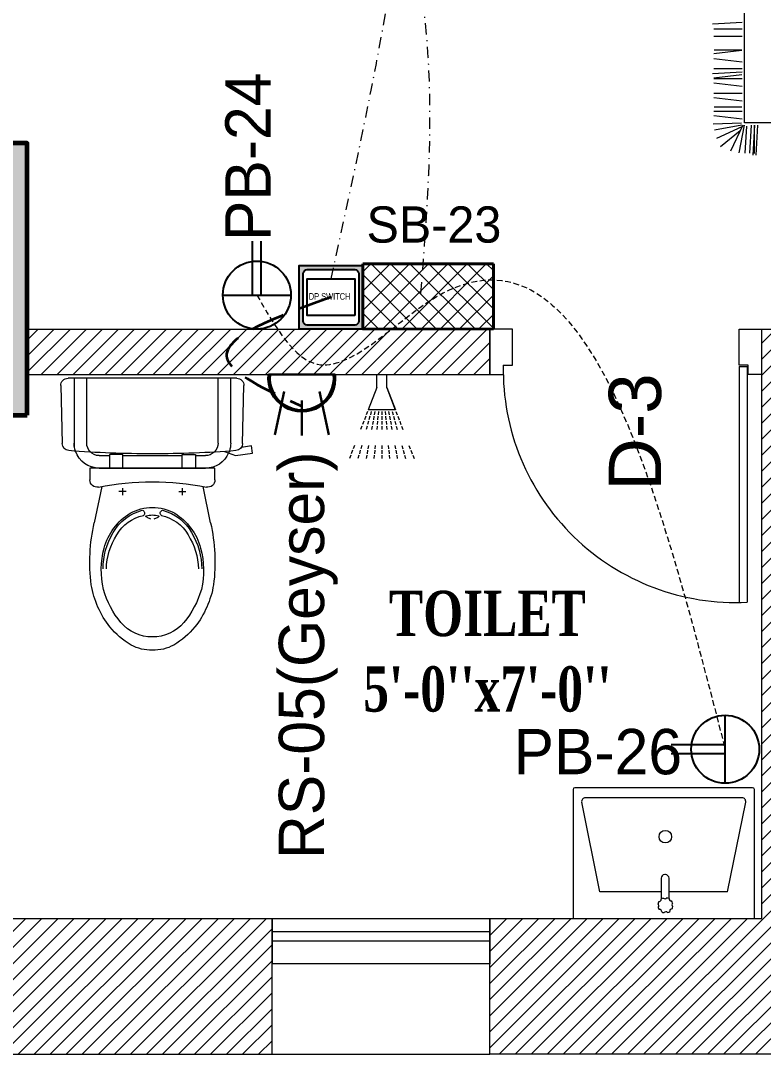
# Model space of a CAD drawing. Header units: inches. Extents: x 109699 to 44449955, y -10987 to 15824140.
# Drawn here: x 199341 to 199422.9, y -4269 to -4155 of the extents above; entities that cross this region are included whole.
import ezdxf

# ---------------------------------------------------------------- set-up
doc = ezdxf.new("R2010")
doc.units = ezdxf.units.IN
doc.header["$LTSCALE"] = 5
doc.header["$MEASUREMENT"] = 0
doc.linetypes.add('DASHDOT', pattern=[1, 0.5, -0.25, 0, -0.25])
doc.linetypes.add('DASHED2', pattern=[0.375, 0.25, -0.125])
doc.layers.get('0').update_dxf_attribs({"color": 123})
for name, color, linetype, lineweight in [('@NORMAL', 7, 'Continuous', 5), ('AC Out', 5, 'DASHED2', 35), ('cloumn', 253, 'Continuous', 60), ('E-Con-Point', 5, 'DASHED2', 13), ('E-PB-Socket-5A', 203, 'Continuous', 13), ('E-RS', 12, 'Continuous', 30), ('E-SB-Switch-Board', 106, 'Continuous', 18), ('fixture', 255, 'Continuous', 0), ('glass', 140, 'Continuous', 18), ('ha', 252, 'Continuous', 5), ('Low Height wall--1', 252, 'Continuous', 9), ('SB', 1, 'DASHDOT', 20), ('WALL-1', 8, 'Continuous', 9)]:
    doc.layers.add(name, color=color, linetype=linetype, lineweight=lineweight)
doc.layers.add('DP SWITCH', color=7, linetype='Continuous')
doc.layers.add('T', color=8, linetype='Continuous')
doc.layers.add('FURNITUR', color=7, linetype='Continuous', lineweight=5, true_color=0xe8e8e8)
doc.styles.get("Standard").update_dxf_attribs({"font": 'times.ttf'})
doc.styles.add('style2', font='ARIALN.TTF', dxfattribs={"width": 0.75, "height": 3})
doc.styles.add('Swis 721 LtCn BT', font='swisscl.ttf')
doc.styles.add('TEXT-3', font='arial.ttf')
pattern_1 = [(44.99999999999984, (181693.0688709047, 2542407.827854916), (-0.8838834764831834, 0.8838834764831853), [])]

# ---------------------------------------------------------------- blocks, each defined once
blk = doc.blocks.new('bgtrfv')
at = {"layer": 'fixture'}
for p, q in [((21441.97229669015, -26164.40491112152), (21441.97229669015, -26138.40491112152)), ((21442.86003956014, -26164.40491112152), (21442.86003956014, -26138.40491112152)), ((21440.36849646348, -26163.54399991067), (21441.86849646348, -26163.54399991067)), ((21441.86849646348, -26163.54399991067), (21441.86849646348, -26164.54399991067)), ((21470.37322828309, -26163.54399991058), (21468.86849646354, -26163.54399991058)), ((21468.86849646354, -26164.54399991055), (21468.86849646354, -26163.54399991058)), ((21441.86849646348, -26164.54399991067), (21442.86849646348, -26164.54399991067)), ((21442.86003956014, -26164.40491112152), (21441.97229669015, -26164.40491112152)), ((21442.86849646348, -26164.54399991067), (21442.86849646348, -26168.54399991067)), ((21467.86849646354, -26164.54399991055), (21467.86849646354, -26168.54399991055)), ((21468.86849646354, -26164.54399991055), (21467.86849646354, -26164.54399991055)), ((21442.86849646348, -26168.54399991067), (21440.36849646348, -26168.54399991058)), ((21467.86849646354, -26168.54399991055), (21470.36849646351, -26168.54399991055))]:
    blk.add_line(p, q, dxfattribs=at)
blk.add_arc((21443.20467689397, -26164.04399991055), 25.66868977762097, 358.8838658305763, 92.75188722137418, dxfattribs=at)
blk = doc.blocks.new('coloumn-01')
at = {"layer": 'ha'}
h = blk.add_hatch(dxfattribs=at)
h.set_pattern_fill('AR-CONC', color=256, scale=0.5)
h.set_pattern_definition([(49.99999999999999, (0, 0), (3.586300913003767, -0.3137606749129755), [0.375, -4.125]), (355, (0, 0), (-0.693756668065, 3.760960668500059), [0.3, -3.3]), (100.45144446, (0.298858405, -0.02614672), (2.89254423363556, 3.447199954843147), [0.3187009599999999, -3.505710559999999]), (46.18420000000001, (0, 1), (5.336206653357862, -0.8275964039653827), [0.5625, -6.1875]), (96.63563549, (0.444683725, 0.931033465), (4.673309728371142, 4.870593003872752), [0.47805171, -5.258568799999999]), (351.1841639899999, (0, 1), (4.673309725273866, 4.870593001349951), [0.45, -4.950000005]), (21, (0.5, 0.75), (2.984535260592308, -2.013094453326694), [0.375, -4.125]), (326.0000000000001, (0.5, 0.75), (1.216576659607909, 3.625750225234265), [0.3, -3.3]), (71.45144474, (0.74871127, 0.58224213), (4.201111883649856, 1.612655764031769), [0.31870095, -3.50571056]), (37.50000000000001, (0, 0), (0.06079927658645334, 1.664469269156557), [0, -3.26, 0, -3.35, 0, -3.3125]), (7.499999999999999, (0, 0), (1.315347687210743, 1.972058559411801), [0, -1.91, 0, -3.185, 0, -1.2625]), (327.5, (-1.115, 0), (2.669112180862045, -0.1127743586718988), [0, -1.25, 0, -3.9, 0, -5.175]), (317.5, (-1.615, 0), (2.915930846711931, 0.5005249116615886), [0, -1.625, 0, -2.59, 0, -3.675])])
h.paths.add_polyline_path([(32128.44739975178, -2546319.049243456), (32092.44739975178, -2546319.049243456), (32092.44739975178, -2546331.049243456), (32128.44739975178, -2546331.049243456)])
h.paths.add_polyline_path([(32128.44739975189, -2546617.132962178), (32098.44739975189, -2546617.132962178), (32098.44739975189, -2546629.132962178), (32128.44739975189, -2546629.132962178)])
h.paths.add_polyline_path([(31978.51966727065, -2546605.132962178), (31966.51966727065, -2546605.132962178), (31966.51966727065, -2546635.132962178), (31978.51966727065, -2546635.132962178)])
h.paths.add_polyline_path([(31821.20333333506, -2546605.132962178), (31809.20333333506, -2546605.132962178), (31809.20333333506, -2546635.132962178), (31821.20333333506, -2546635.132962178)])
h.paths.add_polyline_path([(31689.20328743063, -2546611.133238418), (31677.20328743063, -2546611.133238418), (31677.20328743063, -2546635.133238418), (31689.20328743063, -2546635.133238418)])
h.paths.add_polyline_path([(31417.20347832461, -2546611.132962178), (31405.20347832461, -2546611.132962178), (31405.20347832461, -2546635.132962178), (31417.20347832461, -2546635.132962178)])
h.paths.add_polyline_path([(31435.20347912709, -2546415.348983645), (31405.20347912709, -2546415.348983645), (31405.20347912709, -2546427.348983645), (31435.20347912709, -2546427.348983645)])
h.paths.add_polyline_path([(31633.74647668525, -2546415.348983645), (31603.74647668525, -2546415.348983645), (31603.74647668525, -2546427.348983645), (31633.74647668525, -2546427.348983645)])
h.paths.add_polyline_path([(31821.20245073218, -2546319.049243455), (31809.20245073218, -2546319.049243455), (31809.20245073218, -2546349.049243455), (31821.20245073218, -2546349.049243455)])
h.paths.add_polyline_path([(31996.51966727068, -2546319.049243455), (31966.51966727068, -2546319.049243455), (31966.51966727068, -2546331.049243455), (31996.51966727068, -2546331.049243455)])
h.paths.add_polyline_path([(31581.74648750067, -2546291.049243452), (31541.74648750067, -2546291.049243452), (31541.74648750067, -2546301.049243452), (31581.74648750067, -2546301.049243452)])
h.paths.add_polyline_path([(31485.74647668505, -2546261.049243452), (31475.74647668505, -2546261.049243452), (31475.74647668505, -2546301.049243452), (31485.74647668505, -2546301.049243452)])
h.paths.add_polyline_path([(31581.74648750064, -2546206.049278549), (31521.74648750064, -2546206.049278549), (31521.74648750064, -2546216.049243455), (31581.74648750064, -2546216.049243455)])
h.paths.add_polyline_path([(31435.20347595899, -2546206.049243455), (31405.20347595899, -2546206.049243455), (31405.20347595899, -2546218.049243455), (31435.20347595899, -2546218.049243455)])
h.paths.add_polyline_path([(31435.20347912709, -2546094.049243455), (31405.20347912709, -2546094.049243455), (31405.20347912709, -2546106.049243455), (31435.20347912709, -2546106.049243455)])
h.paths.add_polyline_path([(31583.74647668522, -2546094.049243455), (31547.74647668522, -2546094.049243455), (31547.74647668522, -2546106.049243455), (31583.74647668522, -2546106.049243455)])
h.paths.add_polyline_path([(31775.41359277777, -2546094.049243455), (31763.41359277777, -2546094.049243455), (31763.41359277777, -2546124.049243455), (31775.41359277777, -2546124.049243455)])
h.paths.add_polyline_path([(32059.80123907101, -2546094.049243455), (32047.80123907101, -2546094.049243455), (32047.80123907101, -2546124.049243455), (32059.80123907101, -2546124.049243455)])
h.paths.add_polyline_path([(32058.06771510976, -2545913.633020405), (32028.06771510976, -2545913.633020405), (32028.06771510976, -2545925.633020405), (32058.06771510976, -2545925.633020405)])
h.paths.add_polyline_path([(32048.06771510973, -2545722.712815279), (32036.06771510973, -2545722.712815279), (32036.06771510973, -2545746.712815279), (32048.06771510973, -2545746.712815279)])
h.paths.add_polyline_path([(31799.41359277774, -2545913.633020405), (31763.41359277774, -2545913.633020405), (31763.41359277774, -2545925.633020405), (31799.41359277774, -2545925.633020405)])
h.paths.add_polyline_path([(31591.53986684192, -2545945.049243456), (31561.31223659915, -2545945.049243456), (31561.31223659915, -2545957.049243456), (31591.53986684192, -2545957.049243456)])
h.paths.add_polyline_path([(31435.20347912709, -2545945.049243456), (31405.20347912709, -2545945.049243456), (31405.20347912709, -2545957.049243456), (31435.20347912709, -2545957.049243456)])
h.paths.add_polyline_path([(31429.2035252499, -2545715.383477275), (31405.2035252499, -2545715.383477275), (31405.2035252499, -2545727.383477275), (31429.2035252499, -2545727.383477275)])
h.paths.add_polyline_path([(31605.53986684192, -2545715.383237123), (31581.53986684192, -2545715.383237123), (31581.53986684192, -2545727.383237123), (31605.53986684192, -2545727.383237123)])
h.paths.add_polyline_path([(31775.41359277774, -2545711.610186095), (31763.41359277774, -2545711.610186095), (31763.41359277774, -2545735.610186095), (31775.41359277774, -2545735.610186095)])
at = {"layer": 'cloumn', "elevation": -16.88928691962001}
blk.add_lwpolyline([(31978.51966727065, -2546635.132962178), (31978.51966727065, -2546605.132962178), (31966.51966727065, -2546605.132962178), (31966.51966727065, -2546635.132962178)], close=True, dxfattribs=at)
blk = doc.blocks.new('vfdcx')
at = {"layer": 'FURNITUR'}
for p, q in [((105503.7866653042, -20279.06911062165), (105503.7866653042, -21464.56925796666)), ((105511.4799296465, -21423.5732463727), (105605.5880741227, -21428.81315603301)), ((105511.4799296465, -21432.98270298111), (105605.5880741227, -21438.22261264142)), ((105511.4799296465, -21434.05306570059), (105600.3603457688, -21434.05306570059)), ((105503.7866653042, -21464.56925796666), (103894.035287511, -21464.56925796666)), ((105511.2033624795, -21469.95573065362), (105593.8515708953, -21508.81217712742)), ((105511.4799296465, -21443.46252230172), (105599.1990612133, -21449.56373436582)), ((105511.5189975735, -21465.63625698911), (105598.7129669342, -21483.07310163511)), ((105514.2558061602, -21458.95663026169), (105600.1713630871, -21464.13303145675)), ((105186.9991361786, -21472.26252230177), (105192.2390458462, -21566.37066677796)), ((105207.9520049269, -21472.26252230177), (105207.9520049269, -21561.14293842403)), ((105231.6342149319, -21472.26252230177), (105231.6342149319, -21561.14293842403)), ((105274.4832711582, -21472.98935884611), (105274.4832711582, -21560.98935884949)), ((105276.0708305399, -21472.98935884611), (105286.5438799531, -21561.14293842403)), ((105312.7434282691, -21472.26252230177), (105302.2636089412, -21561.14293842403)), ((105333.6962970101, -21472.26252230177), (105333.6962970101, -21561.14293842403)), ((105344.176116338, -21472.26252230177), (105349.4160259983, -21566.37066677796)), ((105352.5482093723, -21472.98935884611), (105363.0212587854, -21561.14293842403)), ((105365.1222151715, -21472.26252230177), (105365.1222151715, -21561.14293842403)), ((105389.2208071015, -21472.26252230177), (105378.7409877736, -21561.14293842403)), ((105411.6571241579, -21472.26252230177), (105411.6571241579, -21561.14293842403)), ((105435.7557160951, -21472.26252230177), (105425.2758967672, -21561.14293842403)), ((105454.4992267369, -21472.98935884611), (105454.4992267369, -21560.98935884949)), ((105468.0972724568, -21472.26252230177), (105468.0972724568, -21561.14293842403)), ((105492.1958643867, -21472.26252230177), (105481.7160450661, -21561.14293842403)), ((105505.2172317123, -21473.90807815974), (105508.6560233289, -21563.33810496436)), ((105510.9227739999, -21472.99092410832), (105527.3710693331, -21559.4400628048)), ((105516.406202329, -21473.02425570671), (105553.0365137642, -21553.03813127977)), ((105529.1792126049, -21478.40694419721), (105579.267552745, -21540.86463072746))]:
    blk.add_line(p, q, dxfattribs=at)
blk = doc.blocks.new('qplaz')
at = {"layer": 'fixture'}
for p, q in [((143569.7800132462, 341.4142088231699), (143569.7800132462, 321.8142088231655)), ((143584.1800132462, 341.61420882317), (143569.9800132462, 341.61420882317)), ((143584.1800132462, 321.6142088231654), (143584.1800132462, 341.61420882317)), ((143570.8861369331, 340.2625714804694), (143570.8861369331, 322.965846165866)), ((143581.2560437616, 338.6539164940569), (143571.3654443752, 340.6546305699137)), ((143581.2560437616, 338.6539164940569), (143581.2560437616, 332.2000209122216)), ((143579.3593405762, 331.8000209122216), (143579.3593405762, 331.7265742452862)), ((143582.0060121824, 332.2000209122216), (143579.7593405762, 332.2000209122216)), ((143579.7593405762, 331.3265742452861), (143582.0559613498, 331.3265742452861)), ((143581.2560437616, 331.3265742452861), (143581.2560437616, 324.5745011522785)), ((143581.2560437616, 324.5745011522785), (143571.3654443752, 322.5737870764217)), ((143569.9800132462, 321.6142088231654), (143584.1800132462, 321.6142088231654))]:
    blk.add_line(p, q, dxfattribs=at)
blk.add_circle((143575.1723653077, 331.7897488839506), 0.6913263923410093, dxfattribs=at)
for centre, radius, start, end in [((143569.9800132462, 341.4142088231699), 0.2000000000000455, 90, 180), ((143571.2861369331, 340.2625714804694), 0.4000000000000909, 78.56426997742129, 180), ((143579.7593405762, 331.8000209122216), 0.399999999999909, 90, 180), ((143582.7354837368, 331.8035851411277), 0.8302349482081128, 151.4778612968022, 170.068074453921), ((143581.7676264227, 331.7482369799126), 0.2488769175943618, 313.6286890804716, 52.9172466688434), ((143582.0119682067, 332.4488265509969), 0.248876917594301, 268.6286890816223, 7.917246669584689), ((143582.7354837368, 331.8035851411277), 0.8302349482082407, 106.4778612964865, 125.0680744547195), ((143582.6801355756, 332.7714424551863), 0.2488769175942959, 223.6286890812177, 322.9172466696585), ((143582.7354837368, 331.8035851411277), 0.8302349482088563, 61.4778612960077, 80.06807445479153), ((143583.3807251467, 332.5271006712389), 0.248876917594301, 178.6286890807749, 277.9172466688938), ((143582.7354837368, 331.8035851411277), 0.830234948208255, 16.47786129636911, 35.06807445458243), ((143583.7033410509, 331.8589333023399), 0.2488769175943618, 133.6286890804716, 232.9172466688434), ((143579.7593405762, 331.7265742452862), 0.4000000000000909, 180, 270), ((143582.7354837368, 331.8035851411277), 0.8302349482082407, 196.4778612963691, 215.0680744545824), ((143582.0902423269, 331.0800696110165), 0.2488769175944828, 358.6286890807748, 97.9172466688938), ((143582.7354837368, 331.8035851411277), 0.8302349482086144, 241.4778612960077, 260.0680744547915), ((143582.790831898, 330.8357278270691), 0.2488769175942959, 43.62868908121773, 142.9172466696585), ((143582.7354837368, 331.8035851411277), 0.8302349482082931, 286.4778612964865, 305.0680744547195), ((143583.4589992669, 331.1583437312556), 0.2488769175944828, 88.62868908162226, 187.9172466695847), ((143582.7354837368, 331.8035851411277), 0.8302349482084354, 331.4778612968021, 350.0680744541255), ((143571.2861369331, 322.965846165866), 0.4000000000000909, 180, 281.4357300225787), ((143569.9800132462, 321.8142088231655), 0.2000000000000455, 180, 270)]:
    blk.add_arc(centre, radius, start, end, dxfattribs=at)
blk = doc.blocks.new('nhjkkl')
at = {"layer": 'fixture'}
for p, q in [((143550.2312347457, 413.9730671772784), (143568.8430790594, 413.9730671772793)), ((143550.9065610597, 406.8304476761043), (143550.9065610476, 413.9730520486739)), ((143552.2954045853, 406.8304476553101), (143552.295404572, 413.9730369089164)), ((143566.7790000358, 406.8304174008415), (143566.7790000629, 413.9730217734107)), ((143568.1677981537, 413.9730520292499), (143568.1677527493, 408.0151220831901)), ((143549.5901182657, 406.7664480220853), (143549.4378542114, 413.1605533693012)), ((143569.6365050042, 413.160553386321), (143569.4842561156, 406.7664480432288)), ((143568.1677527493, 408.0151220831901), (143568.1677981597, 406.4336438885)), ((143548.4963421248, 405.7263631810149), (143548.607251598, 406.5122054251713)), ((143548.607251598, 406.5122054251713), (143549.7157409937, 406.3564144534005)), ((143568.1677981597, 406.4336438885), (143568.1677981659, 406.8304930909451)), ((143550.3819850576, 405.4614186200849), (143548.4963421248, 405.7263631810149)), ((143551.5813878428, 405.9018777620411), (143550.3819850576, 405.4614186200849)), ((143554.79288887, 405.4416192904139), (143553.6842026946, 405.441619307019)), ((143556.26127781, 405.5678778112876), (143554.7929191489, 405.5678777931987)), ((143554.7929191489, 405.5678777931987), (143554.7929191657, 404.0528211996536)), ((143562.8130511395, 405.4416192901674), (143556.2612324133, 405.4415738736677)), ((143556.261277828, 404.0528211778994), (143556.26127781, 405.5678778112876)), ((143562.8130813948, 404.0528211994076), (143562.8130814172, 405.5678777923752)), ((143562.8130814172, 405.5678777923752), (143564.2813946441, 405.5678778099075)), ((143565.3901262533, 405.4416192910601), (143564.2813644056, 405.4416193076988)), ((143564.2813946441, 405.5678778099075), (143564.2813946615, 404.0528211776734)), ((143552.6374877589, 404.0528211924245), (143566.4367957518, 404.0528211854942)), ((143552.6374877788, 402.7586299086117), (143552.6374877589, 404.0528211924245)), ((143565.3901262723, 404.052821200891), (143553.6842329504, 404.0527757819953)), ((143554.7929191657, 404.0528211996536), (143556.261277828, 404.0528211778994)), ((143564.2813946615, 404.0528211776734), (143562.8130813948, 404.0528211994076)), ((143566.4367957518, 404.0528211854942), (143566.4367957728, 402.7586601782943)), ((143553.1271576377, 398.0362349681834), (143553.9518113588, 402.0500473916766)), ((143556.6404317734, 401.4735209071393), (143555.8468090396, 401.4735208790955)), ((143556.2436128532, 401.8703246815119), (143556.2436128408, 401.076701986922)), ((143562.4338063848, 401.4735208998579), (143563.2274290794, 401.4735208880586)), ((143562.8306252776, 401.870324702267), (143562.8306253056, 401.0767019672573)), ((143565.1223207889, 402.0500776611082), (143565.9471258924, 398.0362349753721)), ((143559.3387398673, 398.4577576346321), (143558.9106931205, 398.6640308240756)), ((143560.1635449936, 398.6640308047001), (143559.7355133987, 398.4577576290383))]:
    blk.add_line(p, q, dxfattribs=at)
for centre, radius, start, end in [((143550.2312440123, 413.179452317064), 0.7936148602690781, 90.00066901502818, 181.3645564982883), ((143568.8430925063, 413.179430154478), 0.7936370229151675, 358.63708330143, 90.00097078565905), ((143550.3835517447, 406.7852967886536), 0.7936573326114393, 181.3608597506466, 265.4936567333053), ((143559.3313820936, 520.4146619905953), 114.7747799088793, 265.4974651529274, 270.1027383364831), ((143553.6835439005, 406.8302100781168), 2.776982850894335, 179.9950977868233, 198.7247616892986), ((143553.6641671368, 406.8219761162256), 2.755988833818937, 198.6919603846717, 203.1962037287053), ((143553.6840397306, 406.830291598628), 1.388635154058973, 179.9935610234081, 226.0579730208608), ((143559.7429846886, 520.4144736201536), 114.7745915251009, 269.8972652920607, 274.5025384751385), ((143565.3900826332, 406.8305070130612), 2.777685812513137, 270.0009001508976, 341.2746753299377), ((143565.3900696894, 406.8304403121767), 1.388821022269026, 270.0023335401336, 318.9044295561592), ((143565.3903243654, 406.8303071959601), 1.388675674785373, 313.9401349780949, 0.004546975725653977), ((143565.3906436726, 406.8305070680519), 2.777154493287228, 341.2709583579591, 359.9997116367785), ((143568.6908150557, 406.7853051890736), 0.7936651105025501, 274.5057515234096, 358.6385485059807), ((143553.6842451597, 406.830626965949), 2.777851183980603, 203.1970942653883, 269.9997481717924), ((143553.6842363313, 406.8306462703642), 1.389026963752532, 226.0622858634653, 269.9986125244432), ((143553.4310986414, 402.7586261222484), 0.7936108626023987, 179.9997266385257, 281.154795170795), ((143559.5371957675, 371.7938538244518), 30.76746556976699, 78.84496378673161, 101.1553274581742), ((143565.6431621761, 402.758675070728), 0.7936335968594284, 258.8438563195717, 359.9989248519769), ((143560.6030199971, 393.4904633605145), 6.619506932955108, 122.1868749793399, 164.6422486899968), ((143559.691574243, 394.4271028772321), 5.141188323198548, 104.2497094621876, 150.61330759848), ((143559.5371492295, 394.6434052969737), 5.084142630955329, 90.00008428513468, 118.9405262423073), ((143558.3670353377, 399.1001076362847), 0.3155730422259372, 304.1716716939285, 79.21640439466078), ((143559.5371191747, 394.6434638445119), 5.0840840834616, 61.05930362467164, 89.999745580456), ((143560.7072330775, 399.1001138847403), 0.3155697011984737, 100.7865058950931, 235.831238595057), ((143559.3826715294, 394.427120612819), 5.141172952833982, 29.38656240975397, 75.7501605465209), ((143558.4712257037, 393.4904828698247), 6.619494466593977, 15.35760583437553, 57.81297954471867), ((143572.2223725796, 393.6842009728691), 19.58487767572048, 167.1608948101009, 187.3028875654185), ((143559.4569603147, 394.4903639536053), 4.443393787718942, 101.8529499143643, 150.0038868718224), ((143558.9034807952, 398.7448373456175), 0.08112774840026897, 120.2938259573558, 275.1003766384382), ((143559.5371535633, 395.9875161606467), 2.906734715241127, 90.00023231647822, 103.4195897572691), ((143559.5371073564, 395.9877092781937), 2.906541597874001, 76.57996402864104, 89.99932147006473), ((143560.1707573169, 398.7448373461996), 0.08112776809779704, 264.8996260535975, 59.706176732827), ((143559.6173005208, 394.4904147853488), 4.443348715976101, 29.99569182148486, 78.14662877954265), ((143546.851903473, 393.6842435729975), 19.58487550162758, 352.6969860827403, 12.83897883790706), ((143561.8666311087, 392.9471293959111), 7.765781522712604, 148.9734116776313, 180.0370825543271), ((143557.2076145146, 392.9471021420416), 7.765789141801811, 359.9631185417419, 31.02678941811098), ((143561.9397062611, 392.7187179168407), 7.485059714963107, 147.7595450529205, 178.2898013246998), ((143557.1345394465, 392.7186902103006), 7.485068091722362, 1.71040899528419, 32.24066526655368), ((143563.4260475728, 392.801147338552), 9.524650229934462, 165.1413266773221, 192.8659346269845), ((143555.6481905647, 392.8011472918486), 9.524650235689958, 347.1340656589409, 14.85867360866212), ((143563.0484980828, 392.9327481596404), 10.39841761455111, 189.6220183945854, 217.9117471889267), ((143556.0257778566, 392.9327181524561), 10.39840516526215, 322.0884090897869, 350.378137884462), ((143563.9317907136, 393.5092300994431), 10.19175081845734, 196.1153299050868, 219.5232582581568), ((143555.1424550462, 393.5091935918356), 10.19173337833671, 320.4769270377624, 343.8848553902324), ((143561.7342255453, 392.2455549454055), 8.94320625309545, 219.6122136137997, 239.3816435217801), ((143559.5040281406, 389.9617490593175), 4.519470302409078, 220.5550458037677, 270.4192277752593), ((143559.5701948642, 389.961814163333), 4.519535626071895, 269.580394858351, 319.4445768290443), ((143557.3400579794, 392.2455549029521), 8.94320622922971, 300.6183568637677, 320.3877867722666), ((143559.4418071491, 388.7049738406661), 4.731726761745959, 241.4348748081609, 271.1544712317944), ((143559.6324764107, 388.7049738002104), 4.731726720728004, 268.8455291001113, 298.565125525756)]:
    blk.add_arc(centre, radius, start, end, dxfattribs=at)
blk = doc.blocks.new('bhgy')
at = {"layer": 'fixture'}
for p, q in [((143575.2772015615, 368.1126747355272), (143574.8957682036, 368.2586983371991)), ((143575.2772015615, 368.1126747355272), (143574.9022015615, 368.2562354637309)), ((143575.2772015615, 367.2064695406123), (143574.9022015615, 367.3118651087395)), ((143575.8127015615, 367.9076700157136), (143575.4377015615, 368.0512307438592)), ((143575.8127015615, 367.9076700157136), (143575.4377015615, 368.0512307438592)), ((143575.8127015615, 367.0559646693407), (143575.4377015615, 367.161360237468)), ((143576.3482015615, 367.7026652958418), (143575.9732015615, 367.8462260240456)), ((143576.3482015615, 367.7026652958418), (143575.9732015615, 367.8462260240456)), ((143575.2772015615, 366.3458920605888), (143574.9022015615, 366.4150440963974)), ((143575.8127015615, 366.2471429534605), (143575.4377015615, 366.3162949892401)), ((143576.3482015615, 366.9054597980401), (143575.9732015615, 367.0108553661673)), ((143576.3482015615, 366.1483938463032), (143575.9732015615, 366.2175458821118)), ((143578.4902015615, 366.8826464164711), (143578.1152015615, 367.0262071446457)), ((143578.4902015615, 366.8826464164711), (143578.1152015615, 367.0262071446457)), ((143578.4902015615, 366.3034403129247), (143578.1152015615, 366.408835881052)), ((143579.0257015615, 366.6776416966284), (143578.6507015615, 366.821202424803)), ((143579.0257015615, 366.6776416966284), (143578.6507015615, 366.821202424803)), ((143579.0257015615, 366.1529354416241), (143578.6507015615, 366.2583310097514)), ((143579.5612015615, 366.4726369767857), (143579.1862015615, 366.6161977049603)), ((143579.5612015615, 366.4726369767857), (143579.1862015615, 366.6161977049603)), ((143579.5612015615, 366.0024305703816), (143579.1862015615, 366.1078261385089)), ((143580.0967015615, 366.2676322569139), (143579.7217015615, 366.4111929851176)), ((143580.0967015615, 366.2676322569139), (143579.7217015615, 366.4111929851176)), ((143582.7198980097, 365.2664250417263), (143580.2842015615, 366.2039250417263)), ((143580.2842015615, 366.2039250417263), (143580.2842015615, 363.2039250417263)), ((143582.7119899517, 365.2664250417263), (143580.2842015615, 366.1958518928266)), ((143582.7119899517, 365.2664250417263), (143580.2842015615, 366.1958518928266)), ((143575.2772015615, 365.513992717734), (143574.9022015615, 365.5481090113869)), ((143575.8127015615, 365.4652746504696), (143575.4377015615, 365.4993909440934)), ((143576.3482015615, 365.416556583147), (143575.9732015615, 365.4506728767708)), ((143578.4902015615, 365.7533974177902), (143578.1152015615, 365.8225494535989)), ((143578.4902015615, 365.2216843139729), (143578.1152015615, 365.2558006075967)), ((143579.0257015615, 365.654648310662), (143578.6507015615, 365.7238003464706)), ((143579.0257015615, 365.1729662466794), (143578.6507015615, 365.2070825403032)), ((143579.5612015615, 365.5558992035337), (143579.1862015615, 365.6250512393424)), ((143579.5612015615, 365.1242481793859), (143579.1862015615, 365.1583644730097)), ((143580.0967015615, 365.851925699081), (143579.7217015615, 365.9573212672083)), ((143580.0967015615, 365.4571500964055), (143579.7217015615, 365.5263021322141)), ((143580.0967015615, 365.0755301120923), (143579.7217015615, 365.1096464057161)), ((143582.7119899517, 365.2664250417263), (143584.1813158786, 365.2664250417263)), ((143575.2772015615, 364.6958867461478), (143574.9022015615, 364.6955482104211)), ((143575.2772015615, 363.8776450359553), (143574.9022015615, 363.8428459541872)), ((143575.8127015615, 364.6963701751781), (143575.4377015615, 364.6960316394513)), ((143575.8127015615, 363.9273381247301), (143575.4377015615, 363.892539042962)), ((143576.3482015615, 364.6968536041793), (143575.9732015615, 364.6965150684525)), ((143576.3482015615, 363.9770312135049), (143575.9732015615, 363.9422321317077)), ((143578.4902015615, 364.6987873203004), (143578.1152015615, 364.6984487845737)), ((143578.4902015615, 364.1758035685168), (143578.1152015615, 364.1410044867487)), ((143579.0257015615, 364.6992707493016), (143578.6507015615, 364.6989322135748)), ((143579.0257015615, 364.2254966572916), (143578.6507015615, 364.1906975755235)), ((143579.0257015615, 363.743573432567), (143578.6507015615, 363.6737210675026)), ((143579.5612015615, 364.6997541783319), (143579.1862015615, 364.6994156426051)), ((143579.5612015615, 364.2751897460373), (143579.1862015615, 364.2403906642692)), ((143579.5612015615, 363.843322609883), (143579.1862015615, 363.7734702448186)), ((143580.0967015615, 364.7002376073331), (143579.7217015615, 364.6998990716063)), ((143580.0967015615, 364.3248828348121), (143579.7217015615, 364.290083753044)), ((143580.0967015615, 363.943071787199), (143579.7217015615, 363.8732194221345)), ((143582.7198980097, 364.1414250417263), (143580.2842015615, 363.2039250417263)), ((143582.7198980097, 364.1414250417263), (143584.1813158786, 364.1414250417263)), ((143575.2772015615, 363.0453291913261), (143574.9022015615, 362.9754768262617)), ((143575.8127015615, 363.1450783686421), (143575.4377015615, 363.0752260035777)), ((143576.3482015615, 363.2448275459872), (143575.9732015615, 363.1749751808936)), ((143578.4902015615, 363.643824255251), (143578.1152015615, 363.5739718901866)), ((143578.4902015615, 363.0933170135656), (143578.1152015615, 362.9871905193838)), ((143579.0257015615, 363.2448656472668), (143578.6507015615, 363.138739153085)), ((143579.0257015615, 362.7195281658612), (143578.6507015615, 362.5751905985642)), ((143579.5612015615, 363.3964142809971), (143579.1862015615, 363.2902877868153)), ((143579.5612015615, 362.9256422119913), (143579.1862015615, 362.7813046446943)), ((143580.0967015615, 363.5479629147273), (143579.7217015615, 363.4418364205164)), ((143580.0967015615, 363.1317562580632), (143579.7217015615, 362.9874186907662)), ((143575.2772015615, 362.1840252112713), (143574.9022015615, 362.0778987170604)), ((143575.8127015615, 362.3355738449725), (143575.4377015615, 362.2294473507616)), ((143575.8127015615, 361.4828438892844), (143575.4377015615, 361.3385063219873)), ((143576.3482015615, 362.4871224787028), (143575.9732015615, 362.3809959844918)), ((143576.3482015615, 361.6889579353854), (143575.9732015615, 361.5446203680883)), ((143578.4902015615, 362.5134141197602), (143578.1152015615, 362.3690765524632)), ((143575.2772015615, 361.2767298431543), (143574.9022015615, 361.1323922758572))]:
    blk.add_line(p, q, dxfattribs=at)
blk = doc.blocks.new('A$C4DCB0E22')
h = blk.add_hatch()
h.set_pattern_fill('ANSI37', color=256, scale=15, angle=90.05046403147966, style=0)
h.set_pattern_definition([(135.0504640314797, (0, 0), (-1.324656962164393, -1.326992438783809), []), (225.0504640314796, (0, 0), (1.326992438783809, -1.324656962164393), [])])
h.paths.add_polyline_path([(0.0158499618895469, -4.176303718850249e-06), (-3.779117417224143e-06, 17.9999888419976), (8.999992730033242, 18.00791571250107), (9.015846471040199, 0.007922694199763214)])
at = {"lineweight": 40}
for p, q in [((-3.779117417224143e-06, 17.9999888419976), (8.999992730033242, 18.00791571250107)), ((0.0158499618895469, -4.176303718850249e-06), (-3.779117417224143e-06, 17.9999888419976)), ((9.015846471040199, 0.007922694199763214), (8.999992730033242, 18.00791571250107)), ((0.0158499618895469, -4.176303718850249e-06), (9.015846471040199, 0.007922694199763214))]:
    blk.add_line(p, q, dxfattribs=at)
blk = doc.blocks.new('A$C0EEE0DA8')
at = {"lineweight": 25}
for p, q in [((9.859886922386067, 11.01563311866266), (9.859886922386067, 3.514223118661903)), ((9.859886922386067, 7.754928118662065), (15.8195753665932, 7.754928118662065)), ((9.859886922386067, 6.774928118662501), (15.8195753665932, 6.774928118662501))]:
    blk.add_line(p, q, dxfattribs=at)
blk.add_circle((9.85988692238243, 7.264928118662283), 3.750704999999999, dxfattribs=at)
blk = doc.blocks.new('DP Switch')
at = {"layer": 'DP SWITCH'}
h = blk.add_hatch(color=5, dxfattribs=at)
h.paths.add_polyline_path([(371.8944990466893, 17.73056013955426), (371.8944990466893, 14.23056013955134), (375.3944990466901, 14.23056013955134), (375.3944990466901, 17.73056013955214)])
h.paths.add_polyline_path([(375.1757490466773, 17.29306013955204), (375.1757490466773, 14.66806013955144, -0.4142135623730951), (374.9569990466773, 14.44931013955139), (372.3319990466767, 14.44931013955139, -0.4142135623730951), (372.1132490466766, 14.66806013955144), (372.1132490466766, 17.29306013955204, -0.4142135623730951), (372.3319990466767, 17.51181013955209), (374.9569990466773, 17.51181013955209, -0.4142135623730951)], flags=16)
at = {"layer": 'DP SWITCH', "color": 5}
for points in [[(375.3944990535736, 14.23056013818255), (371.8944990535736, 14.23056013818255), (371.8944990535736, 17.73056013818335), (375.3944990535736, 17.73056013818335)], [(374.9569990535753, 14.98278933212836), (372.3319990535771, 14.98278933212836), (372.3319990535771, 16.99740426982923), (374.9569990535753, 16.99740426982923)]]:
    blk.add_lwpolyline(points, close=True, dxfattribs=at)
at = {"layer": 'DP SWITCH', "color": 252}
blk.add_lwpolyline([(374.9569990535753, 14.4493101381824), (372.3319990535771, 14.4493101381824, -0.414213562373095), (372.1132490535736, 14.66806013818262), (372.1132490535736, 17.29306013818365, -0.414213562373095), (372.3319990535771, 17.5118101381835), (374.9569990535753, 17.5118101381835, -0.414213562373095), (375.1757490535762, 17.29306013818365), (375.1757490535762, 14.66806013818262, -0.414213562373095)], format="xyb", close=True, dxfattribs=at)
at = {"layer": 'DP SWITCH', "color": 5, "insert": (374.7126546307745, 15.84745109732405), "char_height": 0.3609375000001094, "attachment_point": 9, "style": 'Swis 721 LtCn BT'}
blk.add_mtext_dynamic_manual_height_columns('{\\C7;DP SWITCH}', width=2.020173917173224, gutter_width=2.5, heights=[0], dxfattribs=at)
blk = doc.blocks.new('HFDD')
for p, q in [((5419.762894572051, 11948.04792063459), (5417.732544542625, 11957.51012911636)), ((5423.644143322236, 11949.96593711011), (5423.644143322236, 11957.6695131256)), ((5427.525392072422, 11948.04792063459), (5429.555742101847, 11957.51012911636)), ((5416.354458301071, 11944.27399782948), (5430.9338283434, 11944.27399782948))]:
    blk.add_line(p, q)
for radius in [7.334100937498715, 6.993119663281231]:
    blk.add_arc((5423.644143322236, 11945.07993135875), radius, 353.691110472541, 186.3088895274602)

msp = doc.modelspace()

# ---------------------------------------------------------------- hatches: boundary and pattern name
at = {"layer": '@NORMAL'}
h = msp.add_hatch(dxfattribs=at)
h.set_pattern_fill('ANSI31', scale=10, angle=-7.63333123551244e-14, style=0)
h.set_pattern_definition(pattern_1)
h.paths.add_polyline_path([(199392.7354403279, -4189.007518244003), (199341.7354403279, -4189.007518243538), (199341.7354403279, -4194.007518244003), (199392.7307085084, -4194.007518244003), (199392.7307085084, -4194.005376008832), (199392.7354403279, -4194.005376008832)])
h.paths.add_polyline_path([(199329.7354403279, -4189.007518244003), (199279.7354403279, -4189.007518244003), (199279.7354403279, -4194.007518244003), (199279.7401721475, -4194.007518244003), (199329.7354403279, -4194.007518244003)])
h.paths.add_polyline_path([(199249.7354403279, -4189.007518244003), (199244.7354403279, -4189.007518244003), (199244.7354403279, -4194.007469839444), (199244.7354403279, -4194.007518244003), (199244.7354403279, -4259.007518244003), (199274.7354403279, -4259.007518244003), (199279.7354403279, -4259.007518244003), (199279.7354403279, -4254.007518244003), (199249.7354403279, -4254.007518243538)])
h = msp.add_hatch(dxfattribs=at)
h.set_pattern_fill('ANSI31', scale=10, angle=-7.63333123551244e-14, style=0)
h.set_pattern_definition(pattern_1)
h.paths.add_polyline_path([(199427.7356060954, -4269.007518244003), (199427.7354403275, -4189.007518244003), (199422.7354403302, -4189.007518244003), (199422.7354403279, -4254.007518244003), (199392.7355168356, -4254.007518244003), (199392.7355168356, -4269.007518244003)])
h.paths.add_polyline_path([(199338.735440328, -4254.007518244003), (199338.735440328, -4198.507460016785), (199333.7354403279, -4198.507460016785), (199333.7354403279, -4254.007518244003), (199303.7354403279, -4254.007518244003), (199303.7354403279, -4259.007518244003), (199338.7354668328, -4259.007518244003), (199338.7354668328, -4269.007518244003), (199368.7355168356, -4269.007518243974), (199368.7355168356, -4254.007518244003)])

# ---------------------------------------------------------------- linework, layer by layer
for p, q in [((199422.7354403279, -4189.007518244003, 0.1632158499592506), (199427.7354403275, -4189.007518244003, 0.1632158499592506)), ((199422.7354403279, -4194.007518244003, 0.3703768154260665), (199422.7354403279, -4189.007518244003, 0.2632158499599839)), ((199422.7354403279, -4194.007518244003, 0.3632158499599853), (199422.7354403279, -4189.007518244003, 0.3632158499599853)), ((199422.7355933434, -4254.007518244003, 0.1714574060257377), (199422.7354403278, -4194.007518244003, 0.2703768154260651)), ((199422.7354403279, -4254.007518244003, 0.3632158499592819), (199422.7354403279, -4194.007574372952, 0.3632158499592819)), ((199392.7355168356, -4254.007518244003, 0.06321584995924923), (199422.7355933434, -4254.007518244003, 0.06321584995924923)), ((199392.7355168356, -4254.007518244003, 0.1632158499592506), (199392.7355168356, -4259.007518244003, 0.1632158499592506)), ((199392.7355168356, -4254.007518244003, 0.2632158499592521), (199392.7355168356, -4259.007518244003, 0.2632158499592521))]:
    msp.add_line(p, q, dxfattribs=at)
at = {"layer": 'AC Out', "ltscale": 3}
msp.add_spline([(199375.2417709087, -4185.488444918409, 0.1914343817397253), (199363.752707248, -4192.161085378911, 0.177308000432031), (199372.0199584948, -4197.511718749999, 0.1632158499592506)], degree=3, dxfattribs=at)
msp.add_spline([(199375.2417709087, -4185.488444918409, 0.1914343817397253), (199363.752707248, -4192.161085378911, 0.177308000432031), (199372.0199584948, -4197.511718749999, 0.1632158499592506)], degree=3, dxfattribs=at)
at = {"layer": 'E-Con-Point', "ltscale": 0.5}
msp.add_spline([(199367.0617478686, -4185.254381456893, 0.9946472506889508), (199373.7370808265, -4192.881993610608), (199386.0189218478, -4185.953547960995), (199418.7022320439, -4235.356706893464, 0.04380074149663216)], degree=3, dxfattribs=at)
at = {"layer": 'glass'}
for p, q in [((199392.7355168356, -4255.507518244003, 0.06321584995924923), (199368.7355168356, -4255.507518244003, 0.1632158499592506)), ((199392.7355168356, -4256.507518244003, 0.06321584995924923), (199368.7355168356, -4256.507518244003, 0.1632158499592506))]:
    msp.add_line(p, q, dxfattribs=at)
at = {"layer": 'glass', "elevation": 0.06321584995924923}
msp.add_lwpolyline([(199368.7355168356, -4259.007518244003), (199368.7355168356, -4254.007518244003), (199392.7355168356, -4254.007518244003), (199392.7355168356, -4259.007518244003)], close=True, dxfattribs=at)
at = {"layer": 'Low Height wall--1'}
msp.add_line((199368.7355168356, -4269.007518244003, 0.06321584995924923), (199392.7355168356, -4269.007518244003, 0.06321584995924923), dxfattribs=at)
at = {"layer": 'SB', "ltscale": 0.5}
for points in [[(199502.9847353279, -4166.867919371018, -0.02144757909902495), (199411.1099895647, -4070.37084475112), (199248.4176687225, -3990.469826841244, -0.2286854745941795), (199212.8986875293, -3808.614921242366), (199061.2793413973, -3767.197737286692, 1.351851322454579)], [(199385.1509669464, -4185.08309300102), (199383.4874387893, -4143.988357867405), (199371.3786203378, -4108.43851264269), (199385.9438520516, -4040.216177589971, 0.291434139944613), (199320.3175315037, -3991.310222487253), (199250.9162921584, -3839.400688226473, -0.06870740550734084), (199069.0397082016, -3767.080902115922, 1.357551479428487)], [(199375.2417709086, -4183.47382998071, 0.1914343817397253), (199380.7017722455, -4092.49609375), (199325.5220847455, -4009.84765625), (199275.7134909955, -3870.19921875), (199241.4595847455, -3807.83984375), (199069.0397082016, -3767.080902115922, 1.357551479428392)]]:
    msp.add_spline(points, degree=3, dxfattribs=at)
at = {"layer": 'WALL-1'}
for p, q in [((199341.7354403279, -4189.007518244003, 0.1632158499592506), (199392.7354403279, -4189.007518244003, 0.1632158499592506)), ((199392.7354403279, -4194.007518244003, 0.3703768154260665), (199392.7354403279, -4189.007518244003, 0.2632158499599839)), ((199392.7354403279, -4189.007518244003, 0.3632158499599853), (199392.7354403279, -4194.007518244003, 0.3632158499599853)), ((199341.7354403279, -4194.007518244003, 0.1632158499592506), (199392.7354403279, -4194.007518244003, 0.1632158499592506)), ((199338.735440328, -4254.007518244003, 0.06321584995924923), (199368.7355168356, -4254.007518244003, 0.06321584995924923)), ((199368.7355168356, -4254.007518244003, 0.1632158499592506), (199368.7355168356, -4259.007518244003, 0.1632158499592506)), ((199368.7355168356, -4254.007518244003, 0.2632158499592521), (199368.765389472, -4254.007518244003, 0.2632158499592521)), ((199368.7355168356, -4254.007518244003, 0.2632158499592521), (199368.7355168356, -4259.007518244003, 0.2632158499592521))]:
    msp.add_line(p, q, dxfattribs=at)
at = {"layer": 'WALL-1', "elevation": 0.06321584995924923}
for points in [[(199392.7355168356, -4259.007518244003), (199392.7355168356, -4254.007518244003), (199422.7354403279, -4254.007518244003), (199422.7354403302, -4189.005376008832), (199427.7354403275, -4189.00109241533), (199427.7354403275, -4259.007518244003)], [(199338.7354668328, -4259.007518244003), (199338.7354668328, -4269.007518244003), (199368.7355168356, -4269.007518244003), (199368.7355168356, -4259.007518244003)], [(199427.7354403279, -4259.007518244003), (199427.7356060954, -4259.007518244003), (199427.7356060954, -4269.007518244003), (199392.7355168356, -4269.007518244003), (199392.7355168356, -4259.007518244003)]]:
    msp.add_lwpolyline(points, dxfattribs=at)

# ---------------------------------------------------------------- block references
at = {"layer": '@NORMAL'}
msp.add_blockref('coloumn-01', (167363.2157730598, 2542436.625502162, 16.96783934052013), dxfattribs=at)
at = {"layer": '@NORMAL', "xscale": 0.03494400001363829, "yscale": 0.03494400001363829, "zscale": 0.03494400001363829, "rotation": 270}
msp.add_blockref('vfdcx', (200170.9012844806, -479.5258937436429, -0.02144757909902495), dxfattribs=at)
at = {"layer": '@NORMAL'}
for name, p, rotation in [('bgtrfv', (220863.1039367914, -30357.54937591919, 0.2631699371584375), 180), ('qplaz', (199080.3087963082, 139330.1724950027, -0.04402204553587552), 270)]:
    msp.add_blockref(name, p, dxfattribs=dict(at, rotation=rotation))
at = {"layer": '@NORMAL', "xscale": -1}
msp.add_blockref('nhjkkl', (342915.0808373332, -4608.40869304136, -3.031276540915684), dxfattribs=at)
at = {"layer": '@NORMAL', "xscale": -1, "rotation": 270}
msp.add_blockref('bhgy', (199016.1346027425, -147778.1888341224, 0.2632158499591029), dxfattribs=at)
at = {"layer": 'DP SWITCH', "xscale": 2, "yscale": 2, "zscale": 2}
msp.add_blockref('DP Switch', (198627.9527728015, -4217.468638520369, 0.1914343817397253), dxfattribs=at)
msp.add_blockref('DP Switch', (198627.9527728015, -4217.468638520369, 0.1914343817397253), dxfattribs=at)
at = {"layer": 'E-PB-Socket-5A'}
for p, rotation in [((199374.3266759872, -4195.114268379279, 0.9946472506889508), 90.00000000000001), ((199428.5621189663, -4228.091778774802, 0.04380074149663216), 180)]:
    msp.add_blockref('A$C0EEE0DA8', p, dxfattribs=dict(at, rotation=rotation))
at = {"layer": 'E-RS', "xscale": -0.5039999999967403, "yscale": 0.5039999999967403, "zscale": 0.5039999999967403, "rotation": 180}
msp.add_blockref('HFDD', (196638.5033102781, 1825.906576623118, 0.1632158499592506), dxfattribs=at)
msp.add_blockref('HFDD', (196638.5033102781, 1825.906576623118, 0.1632158499592506), dxfattribs=at)
at = {"layer": 'E-SB-Switch-Board', "xscale": 0.8002315484918654, "yscale": 0.8002315484918654, "zscale": 0.8002315484918654, "rotation": 270}
msp.add_blockref('A$C4DCB0E22', (199378.7354309188, -4181.792753461323, 0.1914343817397253), dxfattribs=at)

# ---------------------------------------------------------------- texts
at = {"layer": '@NORMAL', "insert": (199405.866104421, -4206.847803500508, 187.3100399371585), "char_height": 4.8, "width": 80.40303804183776, "attachment_point": 1, "rotation": 89.99999999985891, "style": 'TEXT-3'}
msp.add_mtext('{\\H1.2x;D-3}', dxfattribs=at)
at = {"layer": 'E-PB-Socket-5A', "insert": (199368.5811946423, -4160.712908301291, 0.9946472506889508), "char_height": 5, "width": 24.08470202641911, "attachment_point": 9, "rotation": 90.00000000000014}
msp.add_mtext('{\\fCentury Gothic|b0|i0|c0|p34;PB-24}', dxfattribs=at)
at = {"layer": 'E-PB-Socket-5A', "insert": (199395.3652882217, -4238.188179432426, -10631.82518311462), "char_height": 5, "width": 24.08470202641911, "attachment_point": 7}
msp.add_mtext('{\\fCentury Gothic|b0|i0|c0|p34;PB-26}', dxfattribs=at)
at = {"layer": 'E-RS', "insert": (199369.4803446195, -4202.50840101219), "char_height": 5, "width": 24.08470202641911, "attachment_point": 3, "rotation": 89.99999999999999}
msp.add_mtext('{\\fCentury Gothic|b0|i0|c0|p34;RS-05(Geyser)}', dxfattribs=at)
at = {"layer": 'E-SB-Switch-Board', "insert": (199379.1529675016, -4175.472453482984, -0.2478873162871089), "char_height": 4, "width": 24.08470202641911, "attachment_point": 1}
msp.add_mtext('{\\fCentury Gothic|b0|i0|c0|p34;SB-23}', dxfattribs=at)
at = {"layer": 'T', "lineweight": 35, "insert": (199392.4839091354, -4231.27815412593, -0.1214475790990548), "char_height": 5, "width": 44.92537410357909, "attachment_point": 8, "style": 'style2'}
msp.add_mtext("{\\fRomantic|b1|i0|c2|p2;TOILET\\P5'-0''x7'-0''}", dxfattribs=at)

doc.saveas('drawing.dxf')
